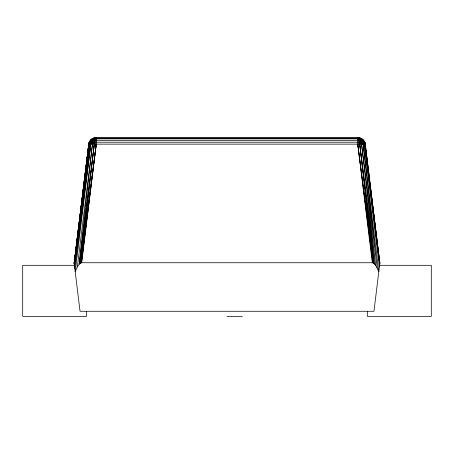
<?xml version="1.0" encoding="UTF-8"?>
<svg xmlns="http://www.w3.org/2000/svg" width="454" height="454" viewBox="0 0 454 454"><rect width="100%" height="100%" fill="white"/><g stroke="black" fill="none" stroke-linecap="round" stroke-linejoin="round"><path stroke-width="0.68" d="M92.463 138.89L92.463 144.014L79.178 264.228L77.362 266.907L75.199 271.793L90.896 143.969L90.896 140.014L92.037 138.867L94.04 137.937L96.231 137.619L357.769 137.619L359.96 137.937L361.963 138.867L363.62 140.337L364.789 142.215L365.374 144.344L363.104 141.733L359.96 140.541L357.769 140.337L96.231 140.337C93.66 140.382 90.806 141.126 89.211 143.299C87.1 147.357 90.687 138.141 92.037 138.867L96.231 137.619L96.231 144.344L81.692 262.752L80.608 263.048L79.178 264.228L94.279 144.139L94.279 138.181L94.04 137.937L90.38 140.337L89.211 142.215L88.626 144.344L89.211 142.34L90.896 140.014M94.04 137.937L94.279 144.139L80.608 263.048L96.231 144.344L94.279 143.515L88.706 144.236L74.127 263.048M79.813 217.16L88.706 144.236C89.637 141.33 93.28 139.094 96.231 140.337C94.143 142.295 90.562 141.546 88.91 144.139L74.161 263.331L88.91 143.118L74.411 265.369L89.682 144.014L89.682 141.466M89.682 144.014L74.757 268.172L90.896 143.969L89.211 143.736L89.211 142.215M80.006 263.439L94.279 144.139L365.09 144.139L379.873 263.048M77.85 233.288L75.285 254.325L75.563 252.214M78.02 231.886L78.275 229.781M78.446 228.379L79.643 218.561M75.897 250.886L76.068 249.479M76.323 247.373L76.493 245.972M76.754 243.86L76.925 242.459M77.265 239.65L77.435 238.242M77.696 236.137L77.867 234.735M78.638 228.413L78.809 227.006M79.064 224.9L79.234 223.499M79.49 221.387L79.666 219.986M80.432 213.664L80.608 212.262M80.863 210.157L81.033 208.749M81.289 206.644L81.459 205.236M81.805 202.427L81.975 201.026M82.231 198.92L82.401 197.513M82.662 195.407L82.832 194M83.173 191.191L83.343 189.789M83.604 187.684L83.774 186.276M84.03 184.171L84.2 182.763M84.455 180.658L84.631 179.256M84.887 177.145L85.142 175.04M85.397 172.934L85.573 171.533M85.829 169.421L85.999 168.02M86.515 163.803L86.339 165.211L86.481 163.792M86.941 160.296L86.771 161.698L86.918 160.285M87.367 156.783L87.196 158.185L87.435 156.074M75.733 250.807L76.947 240.983M77.123 239.581L77.379 237.476M77.555 236.074L78.332 229.758M78.508 228.351L78.769 226.245M78.939 224.844L79.2 222.738M79.376 221.336L79.637 219.231M79.893 217.126L80.154 215.02M80.33 213.613L80.591 211.513M80.761 210.106L81.022 208M81.192 206.598L81.453 204.493M81.714 202.388L81.975 200.282M82.146 198.88L82.407 196.775M82.583 195.368L82.844 193.262M83.105 191.157L83.275 189.755M83.536 187.65L83.797 185.544M83.967 184.142L84.228 182.037M84.404 180.635L84.66 178.53M84.836 177.122L85.097 175.017M85.358 172.912L85.619 170.806M85.789 169.404L86.05 167.299M74.24 263.973L88.91 144.139M77.362 266.907L92.463 144.014L92.037 143.753L92.037 138.867M379.913 262.752L373.954 311.274L80.046 311.274L74.093 262.77M81.442 262.77L96.231 144.344L81.181 262.821M88.91 143.39L88.706 144.236C89.307 140.853 92.979 138.833 96.231 138.867L357.769 138.867C361.026 138.845 364.664 140.831 365.294 144.236L379.828 263.439L365.09 143.118L363.62 140.337L359.96 137.937L359.721 144.139L373.324 263.008L375.702 265.369L378.801 271.793L363.104 143.969L363.104 140.014L361.963 138.867L357.769 137.619L357.769 144.344L372.308 262.752L373.324 263.008L357.769 144.344L359.721 143.515L363.104 143.969L364.789 143.736L364.789 142.215L363.104 140.014M359.96 137.937L359.721 144.139L373.852 263.331M94.279 143.515L96.231 142.215L357.769 142.215L361.537 142.607L364.789 143.736L379.731 264.228L364.318 144.014L364.318 141.466M359.96 143.526L361.537 144.014L361.963 143.753L361.963 138.867M94.279 139.883L96.231 138.867M94.279 141.546L96.231 142.215L90.38 143.702L90.38 140.337M359.721 143.515L357.769 142.215L359.721 141.546L361.537 141.92L364.789 143.736M90.896 143.969L94.04 143.526M365.09 143.118L365.294 144.236C364.363 141.33 360.72 139.094 357.769 140.337L359.721 141.546M94.279 138.181L359.721 138.181M89.211 143.736L92.463 142.607L96.231 142.215M81.692 262.752L372.308 262.752M74.405 265.306L22.7 265.306L22.7 316.381L86.544 316.381L86.544 311.274M379.595 265.306L431.3 265.306L431.3 316.381L367.456 316.381L367.456 311.274M227 316.381L242.322 316.381M92.463 144.014L94.279 144.139M357.769 142.215L363.62 143.702L363.62 140.337M357.769 138.867L359.721 139.883M364.789 142.215L365.374 144.344M379.323 263.263L379.589 265.369L379.34 263.269M361.537 138.89L361.537 144.014L377.285 268.172L363.104 143.969M357.769 144.344L372.808 262.815M364.318 144.014L379.402 266.907M374.584 263.973L359.721 144.139L375.702 265.369L361.537 144.014M365.26 145.541L365.51 147.646M365.674 149.048L365.93 151.148M366.179 153.253L366.35 154.655M366.599 156.755L366.764 158.157M367.019 160.256L367.184 161.658M367.939 167.969L368.109 169.37M368.864 175.675L369.028 177.077M74.689 259.234L74.172 263.439L74.694 259.228M75.114 255.727L74.859 257.832L75.126 255.721M87.883 152.567L87.628 154.678L87.872 152.561M88.309 149.06L88.053 151.165L88.303 149.054M88.74 145.547L88.485 147.652L88.734 145.547"/></g></svg>
